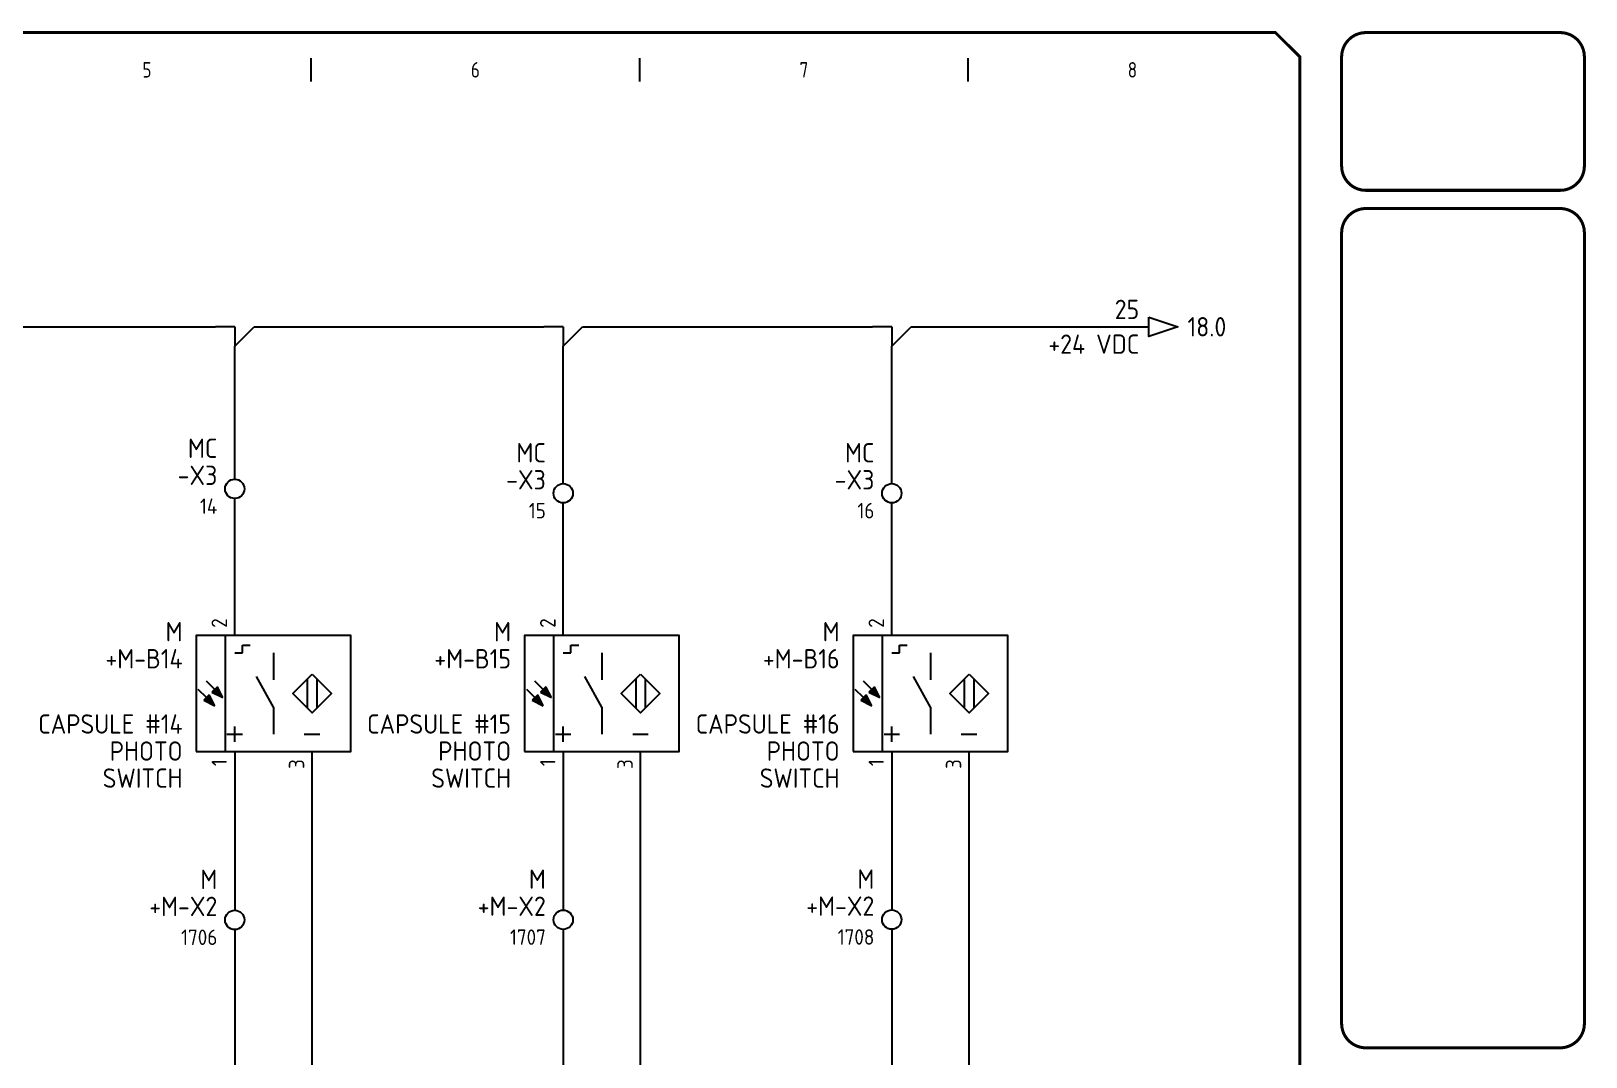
# Model space of a CAD drawing. Header units: millimetres. Extents: x 0 to 840, y 0 to 593.
# Drawn here: x 437.5 to 839.8, y 327.5 to 593 of the extents above; entities that cross this region are included whole.
import ezdxf
from ezdxf.enums import TextEntityAlignment as Align

# ---------------------------------------------------------------- set-up
doc = ezdxf.new("R2010")
doc.units = ezdxf.units.MM
doc.header["$LTSCALE"] = 10
doc.header["$MEASUREMENT"] = 0
for name, color, linetype in [('BLU_1.0mm^2', 5, 'Continuous'), ('BLU_1.5mm^2', 5, 'Continuous'), ('DESC', 150, 'Continuous'), ('GRN_1.0mm^2', 3, 'Continuous'), ('LOC', 8, 'Continuous'), ('SYMS', 7, 'Continuous'), ('TAGS', 150, 'Continuous'), ('TERMS', 123, 'Continuous'), ('TITLE', 7, 'Continuous'), ('WIREREF', 52, 'Continuous'), ('XREF', 7, 'Continuous')]:
    doc.layers.add(name, color=color, linetype=linetype)
doc.styles.add('ITALIC', font='ITALIC')
doc.styles.add('SIMPLEX', font='simplex')
doc.styles.add('WD_IEC', font='isocp2.shx', dxfattribs={"width": 0.9, "height": 4})

# ---------------------------------------------------------------- blocks, each defined once
blk = doc.blocks.new('HA1S1')
blk.add_lwpolyline([(0, 1.25), (3.75, 0), (0, -1.25)], close=True)
at = {"style": 'WD_IEC'}
for tag, height, flags, p in [('WIRENO', 2.5, 8, (-1.25, 1)), ('SIGCODE', 1, 1, (5, 1.8))]:
    blk.add_attdef(tag, text='', height=height, dxfattribs=dict(at, flags=flags)).set_placement(p, align=Align.RIGHT)
at = {"style": 'WD_IEC', "flags": 1}
blk.add_attdef('X4TERM01', (0, 0), '', height=0.32, dxfattribs=at)
at = {"style": 'WD_IEC'}
blk.add_attdef('XREF', text='', height=2.5, dxfattribs=at).set_placement((5, 0), align=Align.MIDDLE_LEFT)
blk.add_attdef('DESC1', text='', height=2.5, dxfattribs=at).set_placement((-1.25, -1), align=Align.TOP_RIGHT)
blk = doc.blocks.new('VPX11PE3R')
for p, q in [((-1.25, 7.5), (-1.25, -7.5)), ((1, 5.25), (1, 6.25)), ((1, 6.25), (2, 6.25)), ((0, 5.25), (1, 5.25)), ((5, 5.25), (5, 1.75)), ((5, -1.75), (2.81, 2.19)), ((-3.66, -0.53), (-4.72, 0.53)), ((-2.59, 0.53), (-3.66, 1.59)), ((-2.24, 0.88), (-2.95, 0.18)), ((-2.95, 0.18), (-1.53, -0.53)), ((-1.53, -0.53), (-2.24, 0.88)), ((9.38, 1.87), (9.38, -1.88)), ((10.62, 1.87), (10.62, -1.88)), ((-3.3, -0.18), (-4.01, -0.88)), ((-4.01, -0.88), (-2.59, -1.59)), ((-2.59, -1.59), (-3.3, -0.18)), ((5, -1.75), (5, -5.25)), ((-1, -5.25), (1, -5.25)), ((0, -6.25), (0, -4.25)), ((9, -5.25), (11, -5.25))]:
    blk.add_line(p, q)
for points in [[(-5, -7.5), (15, -7.5), (15, 7.5), (-5, 7.5)], [(10, 2.5), (12.5, 0), (10, -2.5), (7.5, 0)]]:
    blk.add_lwpolyline(points, close=True)
for points in [[(-2.24, 0.88), (-2.95, 0.18), (-1.53, -0.53)], [(-3.3, -0.18), (-4.01, -0.88), (-2.59, -1.59)]]:
    blk.add_solid(points)
at = {"style": 'WD_IEC'}
blk.add_attdef('TERM02', (-1, 8.5), '', height=2, rotation=90, dxfattribs=at)
for tag, p in [('INST', (-6.75, 10.25)), ('LOC', (-6.75, 6.75)), ('TAG1', (-6.75, 3.25)), ('DESC1', (-6.75, -5.2)), ('DESC2', (-6.75, -8.7)), ('DESC3', (-6.75, -12.2))]:
    blk.add_attdef(tag, text='', height=2.5, dxfattribs=at).set_placement(p, align=Align.RIGHT)
at = {"style": 'WD_IEC', "flags": 1}
for tag, p, height in [('X2TERM02', (0, 7.5), 0.32), ('MFG', (17.75, 6.5), 1.5), ('CAT', (17.75, 4), 1.5), ('ASSYCODE', (16, -4), 1), ('FAMILY', (16, -5.5), 1), ('CATDESC', (16, -7), 1), ('X8TERM01', (0, -7.5), 0.32), ('X8TERM03', (10, -7.5), 0.32)]:
    blk.add_attdef(tag, p, '', height=height, dxfattribs=at)
at = {"lineweight": 15, "style": 'WD_IEC'}
blk.add_attdef('XREF', text='', height=2.5, dxfattribs=at).set_placement((-6.75, -1.35), align=Align.RIGHT)
at = {"style": 'WD_IEC'}
for tag, p in [('TERM01', (-1, -8.5)), ('TERM03', (9, -8.5))]:
    blk.add_attdef(tag, text='', height=2, rotation=90, dxfattribs=at).set_placement(p, align=Align.RIGHT)
blk = doc.blocks.new('VT0002')
blk.add_circle((0, 0), 1.25)
at = {"style": 'WD_IEC', "flags": 1}
for tag, p, height in [('ASSYCODE', (2.75, 10.75), 1), ('CATDESC', (2.75, 9.25), 1), ('MFG', (2.75, 7.25), 1.5), ('CAT', (2.75, 4.75), 1.5), ('X2PIN01', (0, 2.25), 0.4), ('X2TERMDESC01', (0, 1.75), 0.4), ('X4TERM01', (-1.25, 0), 0.32), ('X4PIN01', (-1.25, 1), 0.4), ('X4TERMDESC01', (-1.25, 0.5), 0.4), ('X2TERM01', (0, 1.25), 0.32), ('X8PIN01', (0, -0.25), 0.4), ('X1TERM01', (1.25, 0), 0.32), ('X1PIN01', (1.25, 1), 0.4), ('X1TERMDESC01', (1.25, 0.5), 0.4), ('X8TERM01', (0, -1.25), 0.32), ('X8TERMDESC01', (0, -0.75), 0.4), ('LINKTERM', (0, -2), 0.4), ('STRIPSEQ', (0, -3), 0.4)]:
    blk.add_attdef(tag, p, '', height=height, dxfattribs=at)
at = {"style": 'WD_IEC'}
for tag, p in [('INST', (-2.25, 7.5)), ('LOC', (-2.25, 4))]:
    blk.add_attdef(tag, text='', height=2.5, dxfattribs=at).set_placement(p, align=Align.RIGHT)
at = {"style": 'WD_IEC', "flags": 8}
for tag, height, p in [('TAGSTRIP', 2.5, (-2.25, 0.5)), ('TERM01', 2, (-2.25, -3.25))]:
    blk.add_attdef(tag, text='', height=height, dxfattribs=at).set_placement(p, align=Align.RIGHT)
blk = doc.blocks.new('acade_title')
at = {"layer": 'SYMS'}
for p, q in [((510, 580), (510, 586)), ((595, 580), (595, 586)), ((680, 580), (680, 586))]:
    blk.add_line(p, q, dxfattribs=at)
at = {"layer": 'TITLE'}
blk.add_line((765.79, 586.36), (765.79, 551.29), dxfattribs=at)
at = {"layer": 'TITLE', "const_width": 0.784}
blk.add_lwpolyline([(765.79, 7.07), (765.79, 586.36), (759.5, 592.64), (7.07, 592.64), (0.79, 586.36), (0.79, 7.07), (7.07, 0.79), (759.5, 0.79)], close=True, dxfattribs=at)
for points in [[(782.91, 592.64, 0.414214), (776.63, 586.36, 0.414214)], [(839.44, 586.36, 0.414214), (833.16, 592.64, 0.414214)], [(776.63, 558.09, 0.414214), (782.91, 551.81, 0.414214)], [(833.16, 551.81, 0.414214), (839.44, 558.09, 0.414214)], [(782.91, 547.1, 0.414214), (776.63, 540.82, 0.414214)], [(839.44, 540.82, 0.414214), (833.16, 547.1, 0.414214)], [(776.63, 336.15, 0.414214), (782.91, 329.87, 0.414214)], [(833.16, 329.87, 0.414214), (839.44, 336.15, 0.414214)]]:
    blk.add_lwpolyline(points, format="xyb", dxfattribs=at)
for points in [[(833.16, 592.64), (782.91, 592.64)], [(776.63, 586.36), (776.63, 558.09)], [(839.44, 586.36), (839.44, 558.09)], [(833.16, 551.81), (782.91, 551.81)], [(833.16, 547.1), (782.91, 547.1)], [(776.63, 540.82), (776.63, 336.15)], [(839.44, 540.82), (839.44, 336.15)], [(782.91, 329.87), (833.16, 329.87)]]:
    blk.add_lwpolyline(points, dxfattribs=at)
at = {"layer": 'SYMS', "style": 'WD_IEC', "width": 0.9}
for s, p in [('5', (467.5, 581)), ('6', (552.5, 581)), ('7', (637.5, 581)), ('8', (722.5, 581))]:
    blk.add_text(s, height=4, dxfattribs=at).set_placement(p, align=Align.CENTER)
at = {"layer": 'TITLE', "color": 1, "style": 'ITALIC'}
for tag, height, p in [('TITLE#1', 3, (806.47, 85.58)), ('TITLE#2', 3, (806.47, 80.5)), ('TITLE#3', 3, (806.47, 75.41)), ('TITLE#4', 3, (806.47, 70.33)), ('DWG#', 4, (806.47, 20.76))]:
    blk.add_attdef(tag, text='', height=height, dxfattribs=at).set_placement(p, align=Align.CENTER)
at = {"layer": 'TITLE', "color": 1, "style": 'SIMPLEX'}
blk.add_attdef('CAD#', (772.63, 49.19), '', height=2.5, rotation=90, dxfattribs=at)
at = {"layer": 'TITLE', "color": 1}
for tag, p, height, style in [('ENGINEER', (783.37, 49.19), 2.5, 'ITALIC'), ('CHKDBY', (813.2, 49.2), 2.5, 'ITALIC'), ('JOB#', (789.06, 41.3), 2.5, 'SIMPLEX'), ('DRAWNBY', (814.95, 41.3), 2.5, 'ITALIC'), ('SCALE', (786.29, 33.76), 2.5, 'SIMPLEX'), ('DATE', (812.8, 33.76), 2.5, 'SIMPLEX'), ('SHTS', (815.9, 6.29), 4, 'ITALIC')]:
    blk.add_attdef(tag, p, '', height=height, dxfattribs=dict(at, style=style))
at = {"layer": 'TITLE', "color": 1, "style": 'ITALIC'}
blk.add_attdef('SH#', text='', height=4, dxfattribs=at).set_placement((799.54, 6.29), align=Align.RIGHT)
at = {"layer": 'TITLE', "color": 7, "flags": 9}
blk.add_attdef('WD_TB', (782.91, 0.79), '', height=3.14, dxfattribs=at)
blk = doc.blocks.new('HT0_184')
for p, q in [((0, 0), (-2.5, 0)), ((0, 0), (0, -2.5)), ((0, -2.5), (2.5, 0))]:
    blk.add_line(p, q)
at = {"style": 'WD_IEC', "flags": 1}
for tag, p in [('X4TERM01', (-2.5, 0)), ('X1TERM01', (2.5, 0)), ('WDWSEQ', (1.53, -1.26)), ('X8TERM01', (0, -2.5))]:
    blk.add_attdef(tag, p, '', height=0.4, dxfattribs=at)

msp = doc.modelspace()

# ---------------------------------------------------------------- linework, layer by layer
at = {"layer": 'BLU_1.0mm^2', "ltscale": 4}
for p, q in [((410.22, 516.5), (485.22, 516.5)), ((495.22, 516.5), (570.22, 516.5)), ((580.22, 516.5), (655.22, 516.5)), ((665.22, 516.5), (726.75, 516.5)), ((490.22, 477.05), (490.22, 511.5)), ((575.22, 475.9), (575.22, 511.5)), ((660.22, 475.9), (660.22, 511.5)), ((490.22, 436.58), (490.22, 472.05)), ((575.22, 436.58), (575.22, 470.9)), ((660.22, 436.58), (660.22, 470.9)), ((490.22, 406.58), (490.22, 365.48)), ((575.22, 406.58), (575.22, 365.52)), ((660.22, 406.58), (660.22, 365.55))]:
    msp.add_line(p, q, dxfattribs=at)
at = {"layer": 'BLU_1.5mm^2', "ltscale": 4}
for p, q in [((510.22, 179.66), (510.22, 406.58)), ((595.22, 179), (595.22, 406.58)), ((680.22, 179.66), (680.22, 406.58))]:
    msp.add_line(p, q, dxfattribs=at)
at = {"layer": 'GRN_1.0mm^2'}
msp.add_line((490.22, 360.48), (490.22, 140.84), dxfattribs=at)
at = {"layer": 'GRN_1.0mm^2', "ltscale": 4}
for p, q in [((575.22, 360.52), (575.22, 140.84)), ((660.22, 360.55), (660.22, 140.84))]:
    msp.add_line(p, q, dxfattribs=at)

# ---------------------------------------------------------------- block references
at = {"layer": 'BLU_1.0mm^2', "ltscale": 4, "xscale": 2, "yscale": 2, "zscale": 2}
for p in [(490.22, 516.5), (575.22, 516.5), (660.22, 516.5)]:
    msp.add_blockref('HT0_184', p, dxfattribs=at)
at = {"layer": 'SYMS', "ltscale": 4}
msp.add_blockref('acade_title', (0, 0), dxfattribs=at)
ref = msp.add_blockref('HA1S1', (726.75, 516.5), dxfattribs=dict(at, xscale=2, yscale=2, zscale=2))
ref.add_attrib('WIRENO', '25', dxfattribs={"layer": 'WIREREF', "height": 5, "style": 'WD_IEC', "flags": 8}).set_placement((724.25, 518.5), align=Align.RIGHT)
ref.add_attrib('DESC1', '+24 VDC', dxfattribs={"layer": 'DESC', "height": 5, "style": 'WD_IEC'}).set_placement((724.25, 514.5), align=Align.TOP_RIGHT)
ref.add_attrib('XREF', '18.0', dxfattribs={"layer": 'XREF', "height": 5, "style": 'WD_IEC'}).set_placement((736.75, 516.5), align=Align.MIDDLE_LEFT)
ref = msp.add_blockref('VT0002', (490.22, 474.55), dxfattribs=dict(at, xscale=2, yscale=2, zscale=2))
ref.add_attrib('TAGSTRIP', '-X3', dxfattribs={"layer": 'TAGS', "height": 5, "style": 'WD_IEC', "flags": 8}).set_placement((485.72, 475.55), align=Align.RIGHT)
ref.add_attrib('LOC', 'MC', dxfattribs={"layer": 'LOC', "height": 5, "style": 'WD_IEC'}).set_placement((485.72, 482.55), align=Align.RIGHT)
ref.add_attrib('TERM01', '14', dxfattribs={"layer": 'TERMS', "height": 4, "style": 'WD_IEC', "flags": 8}).set_placement((485.72, 468.05), align=Align.RIGHT)
ref = msp.add_blockref('VT0002', (575.22, 473.4), dxfattribs=dict(at, xscale=2, yscale=2, zscale=2))
ref.add_attrib('TAGSTRIP', '-X3', dxfattribs={"layer": 'TAGS', "height": 5, "style": 'WD_IEC', "flags": 8}).set_placement((570.72, 474.4), align=Align.RIGHT)
ref.add_attrib('LOC', 'MC', dxfattribs={"layer": 'LOC', "height": 5, "style": 'WD_IEC'}).set_placement((570.72, 481.4), align=Align.RIGHT)
ref.add_attrib('TERM01', '15', dxfattribs={"layer": 'TERMS', "height": 4, "style": 'WD_IEC', "flags": 8}).set_placement((570.72, 466.9), align=Align.RIGHT)
ref = msp.add_blockref('VT0002', (660.23, 473.4), dxfattribs=dict(at, xscale=2, yscale=2, zscale=2))
ref.add_attrib('TAGSTRIP', '-X3', dxfattribs={"layer": 'TAGS', "height": 5, "style": 'WD_IEC', "flags": 8}).set_placement((655.73, 474.4), align=Align.RIGHT)
ref.add_attrib('LOC', 'MC', dxfattribs={"layer": 'LOC', "height": 5, "style": 'WD_IEC'}).set_placement((655.73, 481.4), align=Align.RIGHT)
ref.add_attrib('TERM01', '16', dxfattribs={"layer": 'TERMS', "height": 4, "style": 'WD_IEC', "flags": 8}).set_placement((655.73, 466.9), align=Align.RIGHT)
ref = msp.add_blockref('VPX11PE3R', (490.22, 421.58), dxfattribs=dict(at, xscale=2, yscale=2, zscale=2))
ref.add_attrib('TAG1', '+M-B14', dxfattribs={"layer": 'TAGS', "height": 5, "style": 'WD_IEC'}).set_placement((476.72, 428.08), align=Align.RIGHT)
ref.add_attrib('LOC', 'M', dxfattribs={"layer": 'LOC', "height": 5, "style": 'WD_IEC'}).set_placement((476.72, 435.08), align=Align.RIGHT)
ref.add_attrib('DESC1', 'CAPSULE #14', dxfattribs={"layer": 'DESC', "height": 5, "style": 'WD_IEC'}).set_placement((476.72, 411.18), align=Align.RIGHT)
ref.add_attrib('DESC2', 'PHOTO', dxfattribs={"layer": 'DESC', "height": 5, "style": 'WD_IEC'}).set_placement((476.72, 404.18), align=Align.RIGHT)
ref.add_attrib('DESC3', 'SWITCH', dxfattribs={"layer": 'DESC', "height": 5, "style": 'WD_IEC'}).set_placement((476.72, 397.18), align=Align.RIGHT)
ref.add_attrib('TERM01', '1', dxfattribs={"layer": 'TERMS', "height": 4, "rotation": 90, "style": 'WD_IEC'}).set_placement((488.22, 404.58), align=Align.RIGHT)
ref.add_attrib('TERM02', '2', (488.22, 438.58), dxfattribs={"layer": 'TERMS', "height": 4, "rotation": 90, "style": 'WD_IEC'})
ref.add_attrib('TERM03', '3', dxfattribs={"layer": 'TERMS', "height": 4, "rotation": 90, "style": 'WD_IEC'}).set_placement((508.22, 404.58), align=Align.RIGHT)
ref = msp.add_blockref('VPX11PE3R', (575.22, 421.58), dxfattribs=dict(at, xscale=2, yscale=2, zscale=2))
ref.add_attrib('TAG1', '+M-B15', dxfattribs={"layer": 'TAGS', "height": 5, "style": 'WD_IEC'}).set_placement((561.72, 428.08), align=Align.RIGHT)
ref.add_attrib('LOC', 'M', dxfattribs={"layer": 'LOC', "height": 5, "style": 'WD_IEC'}).set_placement((561.72, 435.08), align=Align.RIGHT)
ref.add_attrib('DESC1', 'CAPSULE #15', dxfattribs={"layer": 'DESC', "height": 5, "style": 'WD_IEC'}).set_placement((561.72, 411.18), align=Align.RIGHT)
ref.add_attrib('DESC2', 'PHOTO', dxfattribs={"layer": 'DESC', "height": 5, "style": 'WD_IEC'}).set_placement((561.72, 404.18), align=Align.RIGHT)
ref.add_attrib('DESC3', 'SWITCH', dxfattribs={"layer": 'DESC', "height": 5, "style": 'WD_IEC'}).set_placement((561.72, 397.18), align=Align.RIGHT)
ref.add_attrib('TERM01', '1', dxfattribs={"layer": 'TERMS', "height": 4, "rotation": 90, "style": 'WD_IEC'}).set_placement((573.22, 404.58), align=Align.RIGHT)
ref.add_attrib('TERM02', '2', (573.22, 438.58), dxfattribs={"layer": 'TERMS', "height": 4, "rotation": 90, "style": 'WD_IEC'})
ref.add_attrib('TERM03', '3', dxfattribs={"layer": 'TERMS', "height": 4, "rotation": 90, "style": 'WD_IEC'}).set_placement((593.22, 404.58), align=Align.RIGHT)
ref = msp.add_blockref('VPX11PE3R', (660.22, 421.58), dxfattribs=dict(at, xscale=2, yscale=2, zscale=2))
ref.add_attrib('TAG1', '+M-B16', dxfattribs={"layer": 'TAGS', "height": 5, "style": 'WD_IEC'}).set_placement((646.72, 428.08), align=Align.RIGHT)
ref.add_attrib('LOC', 'M', dxfattribs={"layer": 'LOC', "height": 5, "style": 'WD_IEC'}).set_placement((646.72, 435.08), align=Align.RIGHT)
ref.add_attrib('DESC1', 'CAPSULE #16', dxfattribs={"layer": 'DESC', "height": 5, "style": 'WD_IEC'}).set_placement((646.72, 411.18), align=Align.RIGHT)
ref.add_attrib('DESC2', 'PHOTO', dxfattribs={"layer": 'DESC', "height": 5, "style": 'WD_IEC'}).set_placement((646.72, 404.18), align=Align.RIGHT)
ref.add_attrib('DESC3', 'SWITCH', dxfattribs={"layer": 'DESC', "height": 5, "style": 'WD_IEC'}).set_placement((646.72, 397.18), align=Align.RIGHT)
ref.add_attrib('TERM01', '1', dxfattribs={"layer": 'TERMS', "height": 4, "rotation": 90, "style": 'WD_IEC'}).set_placement((658.22, 404.58), align=Align.RIGHT)
ref.add_attrib('TERM02', '2', (658.22, 438.58), dxfattribs={"layer": 'TERMS', "height": 4, "rotation": 90, "style": 'WD_IEC'})
ref.add_attrib('TERM03', '3', dxfattribs={"layer": 'TERMS', "height": 4, "rotation": 90, "style": 'WD_IEC'}).set_placement((678.22, 404.58), align=Align.RIGHT)
ref = msp.add_blockref('VT0002', (490.22, 362.98), dxfattribs=dict(at, xscale=2, yscale=2, zscale=2))
ref.add_attrib('TAGSTRIP', '+M-X2', dxfattribs={"layer": 'TAGS', "height": 5, "style": 'WD_IEC', "flags": 8}).set_placement((485.72, 363.98), align=Align.RIGHT)
ref.add_attrib('LOC', 'M', dxfattribs={"layer": 'LOC', "height": 5, "style": 'WD_IEC'}).set_placement((485.72, 370.98), align=Align.RIGHT)
ref.add_attrib('TERM01', '1706', dxfattribs={"layer": 'TERMS', "height": 4, "style": 'WD_IEC', "flags": 8}).set_placement((485.72, 356.48), align=Align.RIGHT)
ref = msp.add_blockref('VT0002', (575.22, 363.02), dxfattribs=dict(at, xscale=2, yscale=2, zscale=2))
ref.add_attrib('TAGSTRIP', '+M-X2', dxfattribs={"layer": 'TAGS', "height": 5, "style": 'WD_IEC', "flags": 8}).set_placement((570.72, 364.02), align=Align.RIGHT)
ref.add_attrib('LOC', 'M', dxfattribs={"layer": 'LOC', "height": 5, "style": 'WD_IEC'}).set_placement((570.72, 371.02), align=Align.RIGHT)
ref.add_attrib('TERM01', '1707', dxfattribs={"layer": 'TERMS', "height": 4, "style": 'WD_IEC', "flags": 8}).set_placement((570.72, 356.52), align=Align.RIGHT)
ref = msp.add_blockref('VT0002', (660.22, 363.05), dxfattribs=dict(at, xscale=2, yscale=2, zscale=2))
ref.add_attrib('TAGSTRIP', '+M-X2', dxfattribs={"layer": 'TAGS', "height": 5, "style": 'WD_IEC', "flags": 8}).set_placement((655.72, 364.05), align=Align.RIGHT)
ref.add_attrib('LOC', 'M', dxfattribs={"layer": 'LOC', "height": 5, "style": 'WD_IEC'}).set_placement((655.72, 371.05), align=Align.RIGHT)
ref.add_attrib('TERM01', '1708', dxfattribs={"layer": 'TERMS', "height": 4, "style": 'WD_IEC', "flags": 8}).set_placement((655.72, 356.55), align=Align.RIGHT)

doc.saveas('drawing.dxf')
